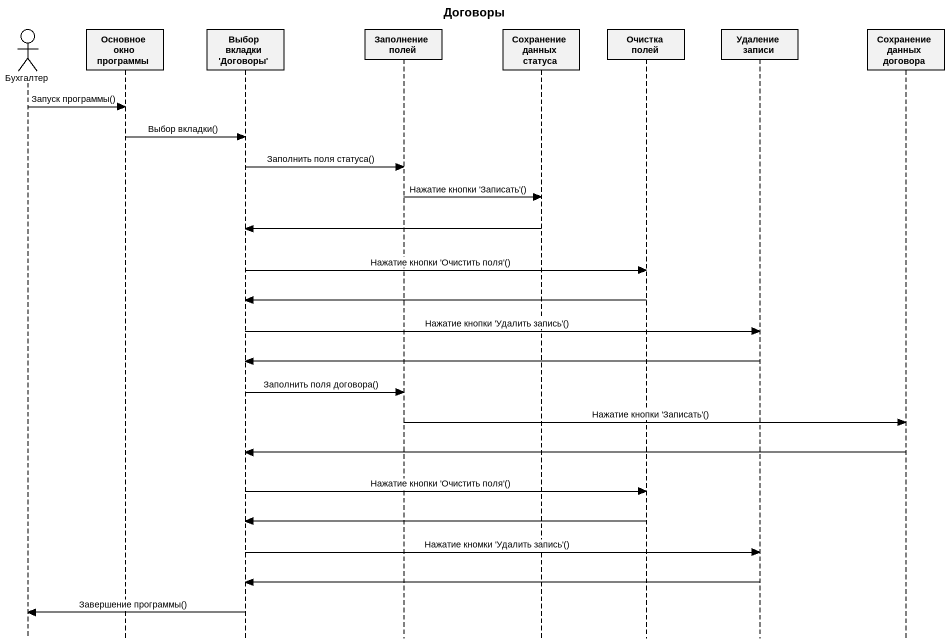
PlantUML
@startuml
title Договоры
hide footbox
actor Бухгалтер
participant "Основное окно программы" as Основное_окно_программы
participant "Выбор вкладки 'Договоры'" as Выбор_вкладки_Договоры
participant "Заполнение полей" as Заполнение_полей
participant "Сохранение данных статуса" as Сохранение_данных_статуса
participant "Очистка полей" as Очистка_полей
participant "Удаление записи" as Удаление_записи
participant "Сохранение данных договора" as Сохранение_данных_договора

Бухгалтер -> Основное_окно_программы : Запуск программы()
Основное_окно_программы -> Выбор_вкладки_Договоры : Выбор вкладки()
Выбор_вкладки_Договоры -> Заполнение_полей : Заполнить поля статуса()
Заполнение_полей -> Сохранение_данных_статуса : Нажатие кнопки 'Записать'()
Сохранение_данных_статуса -> Выбор_вкладки_Договоры
Выбор_вкладки_Договоры -> Очистка_полей : Нажатие кнопки 'Очистить поля'()
Очистка_полей -> Выбор_вкладки_Договоры
Выбор_вкладки_Договоры -> Удаление_записи : Нажатие кнопки 'Удалить запись'()
Удаление_записи -> Выбор_вкладки_Договоры
Выбор_вкладки_Договоры -> Заполнение_полей : Заполнить поля договора()
Заполнение_полей -> Сохранение_данных_договора : Нажатие кнопки 'Записать'()
Сохранение_данных_договора -> Выбор_вкладки_Договоры
Выбор_вкладки_Договоры -> Очистка_полей : Нажатие кнопки 'Очистить поля'()
Очистка_полей -> Выбор_вкладки_Договоры
Выбор_вкладки_Договоры -> Удаление_записи : Нажатие кномки 'Удалить запись'()
Удаление_записи -> Выбор_вкладки_Договоры
Выбор_вкладки_Договоры -> Бухгалтер : Завершение программы()
@enduml
